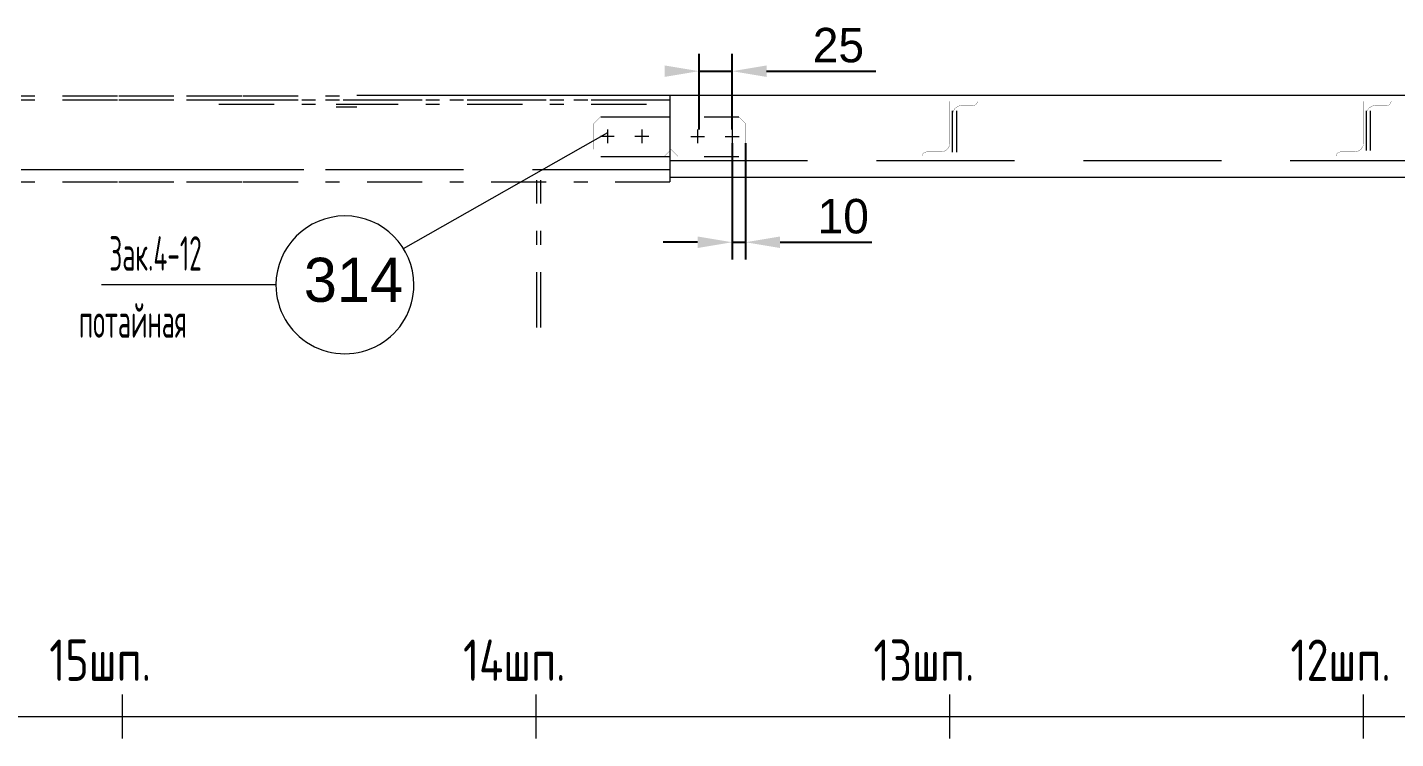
# Model space of a CAD drawing. Header units: millimetres. Extents: x 42007 to 66124, y -556 to 6894.
# Drawn here: x 47932 to 48924, y 2788 to 3304 of the extents above; entities that cross this region are included whole.
import ezdxf

# ---------------------------------------------------------------- set-up
doc = ezdxf.new("R2010")
doc.units = ezdxf.units.MM
for name, pattern in [('K5LT32769', [0]), ('K5LT32770', [0]), ('K5LT32781', [90, 40, -20, 10, -20]), ('K5LT32782', [150, 100, -50]), ('K5LT32783', [75, 50, -25]), ('K5LT32786', [25.318241, 20.818241, -1.5, 1.5, -1.5])]:
    doc.linetypes.add(name, pattern=pattern)
doc.layers.add('pen_7', color=1, linetype='Continuous')
doc.styles.add('KTEXTSTYLE', font='GOST_AU.SHX', dxfattribs={"width": 0.96, "height": 5})
doc.styles.add('style5', font='arial.ttf', dxfattribs={"height": 3})

msp = doc.modelspace()

# ---------------------------------------------------------------- linework, layer by layer
at = {"color": 7}
for p, q in [((48419.111, 3229.601), (48419.111, 3284.408)), ((48443.111, 3229.601), (48443.111, 3284.408)), ((48419.111, 3271.908), (48443.111, 3271.908)), ((48468.111, 3271.908), (48547.278, 3271.908)), ((48443.111, 3219.601), (48443.111, 3135.308)), ((48452.867, 3219.601), (48452.867, 3135.308)), ((48418.111, 3147.808), (48393.111, 3147.808)), ((48443.111, 3147.808), (48452.867, 3147.808)), ((48477.867, 3147.808), (48544.534, 3147.808))]:
    msp.add_line(p, q, dxfattribs=at)
at = {"color": 7, "linetype": 'K5LT32769', "lineweight": 18}
for p, q in [((48171.004, 3254.547), (48552.52, 3254.547)), ((48552.52, 3254.547), (51651.004, 3254.547)), ((48204.843, 3143.201), (48352.941, 3227.455)), ((48357.623, 3224.601), (48347.623, 3224.601)), ((48352.623, 3229.601), (48352.623, 3219.601)), ((48382.623, 3224.601), (48372.623, 3224.601)), ((48377.623, 3229.601), (48377.623, 3219.601)), ((48413.111, 3224.601), (48423.111, 3224.601)), ((48418.111, 3229.601), (48418.111, 3219.601)), ((48438.111, 3224.601), (48448.111, 3224.601)), ((48443.111, 3229.601), (48443.111, 3219.601)), ((48397.867, 3195.065), (48575.023, 3195.065)), ((48552.52, 3195.065), (51651.004, 3195.065)), ((48112.329, 3116.885), (47985.883, 3116.885)), ((48001.004, 2787.706), (48001.004, 2819.706)), ((48301.004, 2787.706), (48301.004, 2819.706)), ((48601.004, 2787.706), (48601.004, 2819.706)), ((48901.004, 2787.706), (48901.004, 2819.706))]:
    msp.add_line(p, q, dxfattribs=at)
at = {"color": 7, "linetype": 'K5LT32770', "lineweight": 18}
for p, q in [((48397.867, 3254.547), (48397.867, 3238.895)), ((48397.867, 3251.047), (48397.867, 3238.895)), ((48397.867, 3238.895), (48397.867, 3210.14)), ((48397.867, 3210.14), (48397.867, 3191.565)), ((45977.521, 2803.706), (52439.59, 2803.706))]:
    msp.add_line(p, q, dxfattribs=at)
at = {"color": 7, "linetype": 'K5LT32781', "lineweight": 18}
for p, q in [((45977.521, 3254.096), (48132.66, 3254.096)), ((45977.521, 3253.983), (48132.66, 3253.983)), ((45977.521, 3251.096), (48132.66, 3251.096)), ((45977.521, 3251.047), (48132.66, 3251.047)), ((45977.521, 3251.009), (48132.66, 3251.009)), ((47998.368, 3254.096), (48171.004, 3254.096)), ((47998.368, 3253.983), (48171.004, 3253.983)), ((47998.368, 3251.096), (48171.004, 3251.096)), ((47998.368, 3251.047), (48397.867, 3251.047)), ((47998.368, 3251.009), (48397.867, 3251.009)), ((48071.004, 3251.009), (48397.867, 3251.009)), ((48071.004, 3248.035), (48397.867, 3248.035)), ((45977.521, 3191.565), (48132.66, 3191.565)), ((47998.368, 3191.565), (48397.867, 3191.565)), ((48301.452, 3085.992), (48301.452, 3192.791)), ((48304.452, 3085.992), (48304.452, 3192.791))]:
    msp.add_line(p, q, dxfattribs=at)
at = {"color": 7, "linetype": 'K5LT32782', "lineweight": 18}
for p, q in [((48156.004, 3248.061), (48171.004, 3248.061)), ((48156.004, 3246.078), (48171.004, 3246.078)), ((48603.004, 3213.225), (48603.004, 3243.07)), ((48606.004, 3213.225), (48606.004, 3243.07)), ((48903.004, 3214.323), (48903.004, 3243.07)), ((48906.004, 3214.323), (48906.004, 3243.07)), ((48397.867, 3207.065), (51471.941, 3207.065)), ((45977.521, 3200.487), (48132.66, 3200.487)), ((47998.368, 3200.487), (48397.867, 3200.487))]:
    msp.add_line(p, q, dxfattribs=at)
at = {"color": 7, "linetype": 'K5LT32783', "lineweight": 18}
for p, q in [((48347.867, 3238.895), (48447.867, 3238.895)), ((48347.867, 3210.14), (48447.867, 3210.14))]:
    msp.add_line(p, q, dxfattribs=at)
at = {"color": 7, "linetype": 'K5LT32786', "const_width": 0.18}
for points in [[(48601.004, 3250.018), (48601.004, 3219.785), (48600.51, 3217.32), (48599.099, 3215.229), (48596.992, 3213.833), (48594.504, 3213.342), (48584.004, 3213.342), (48582.504, 3212.944), (48581.406, 3211.855), (48581.004, 3210.368), (48603.004, 3210.368), (48603.004, 3240.601), (48603.498, 3243.067), (48604.908, 3245.157), (48607.017, 3246.553), (48609.504, 3247.044), (48618.004, 3247.044), (48619.504, 3247.442), (48620.601, 3248.531), (48621.004, 3250.018), (48601.004, 3250.018)], [(48901.004, 3250.018), (48901.004, 3219.785), (48900.51, 3217.32), (48899.099, 3215.229), (48896.992, 3213.833), (48894.504, 3213.342), (48884.004, 3213.342), (48882.504, 3212.944), (48881.406, 3211.855), (48881.004, 3210.368), (48903.004, 3210.368), (48903.004, 3240.601), (48903.498, 3243.067), (48904.908, 3245.157), (48907.017, 3246.553), (48909.504, 3247.044), (48918.004, 3247.044), (48919.504, 3247.442), (48920.601, 3248.531), (48921.004, 3250.018), (48901.004, 3250.018)]]:
    msp.add_lwpolyline(points, dxfattribs=at)
at = {"color": 7, "linetype": 'K5LT32782', "const_width": 0.18}
for points in [[(48342.867, 3215.106), (48342.867, 3233.929), (48347.867, 3238.895)], [(48452.867, 3215.106), (48452.867, 3233.929), (48447.867, 3238.895)], [(48393.93, 3210.14), (48398.93, 3215.106)], [(48403.842, 3210.14), (48398.842, 3215.106)]]:
    msp.add_lwpolyline(points, dxfattribs=at)
at = {"color": 7, "linetype": 'K5LT32769', "lineweight": 18}
for start, end in [(0, 179.999977), (179.999977, 0)]:
    msp.add_arc((48162.329, 3116.885), 50, start, end, dxfattribs=at)
at = {"color": 7}
for points in [[(48394.111, 3276.075), (48394.111, 3267.741), (48419.111, 3271.908)], [(48468.111, 3276.075), (48468.111, 3267.741), (48443.111, 3271.908)], [(48418.111, 3151.975), (48418.111, 3143.641), (48443.111, 3147.808)], [(48477.867, 3151.975), (48477.867, 3143.641), (48452.867, 3147.808)]]:
    msp.add_solid(points, dxfattribs=at)

# ---------------------------------------------------------------- texts
at = {"color": 7, "style": 'KTEXTSTYLE', "width": 0.665}
for s, p in [('Зак.4-12', (47991.487, 3127.192)), ('потайная', (47969.428, 3078.476))]:
    msp.add_text(s, height=25, dxfattribs=at).set_placement(p)
at = {"color": 0, "char_height": 25, "attachment_point": 5}
for s, insert in [('25', (48520.195, 3290.658)), ('10', (48523.7, 3166.558))]:
    msp.add_mtext(s, dxfattribs=dict(at, insert=insert))
at = {"color": 7, "char_height": 2.5, "attachment_point": 1, "style": 'KTEXTSTYLE'}
for s, insert in [('{\\H12x;\\W0.965;15шп.}', (47947.967, 2859.631)), ('{\\H12x;\\W0.965;14шп.}', (48247.967, 2859.631)), ('{\\H12x;\\W0.965;13шп.}', (48545.585, 2859.631)), ('{\\H12x;\\W0.965;12шп.}', (48847.967, 2859.631))]:
    msp.add_mtext(s, dxfattribs=dict(at, insert=insert))
at = {"layer": 'pen_7', "color": 2, "linetype": 'Continuous', "insert": (48132.54, 3136.568), "char_height": 40, "attachment_point": 1, "style": 'style5'}
msp.add_mtext('{\\H0.8x;\\W0.965;314}', dxfattribs=at)

doc.saveas('drawing.dxf')
